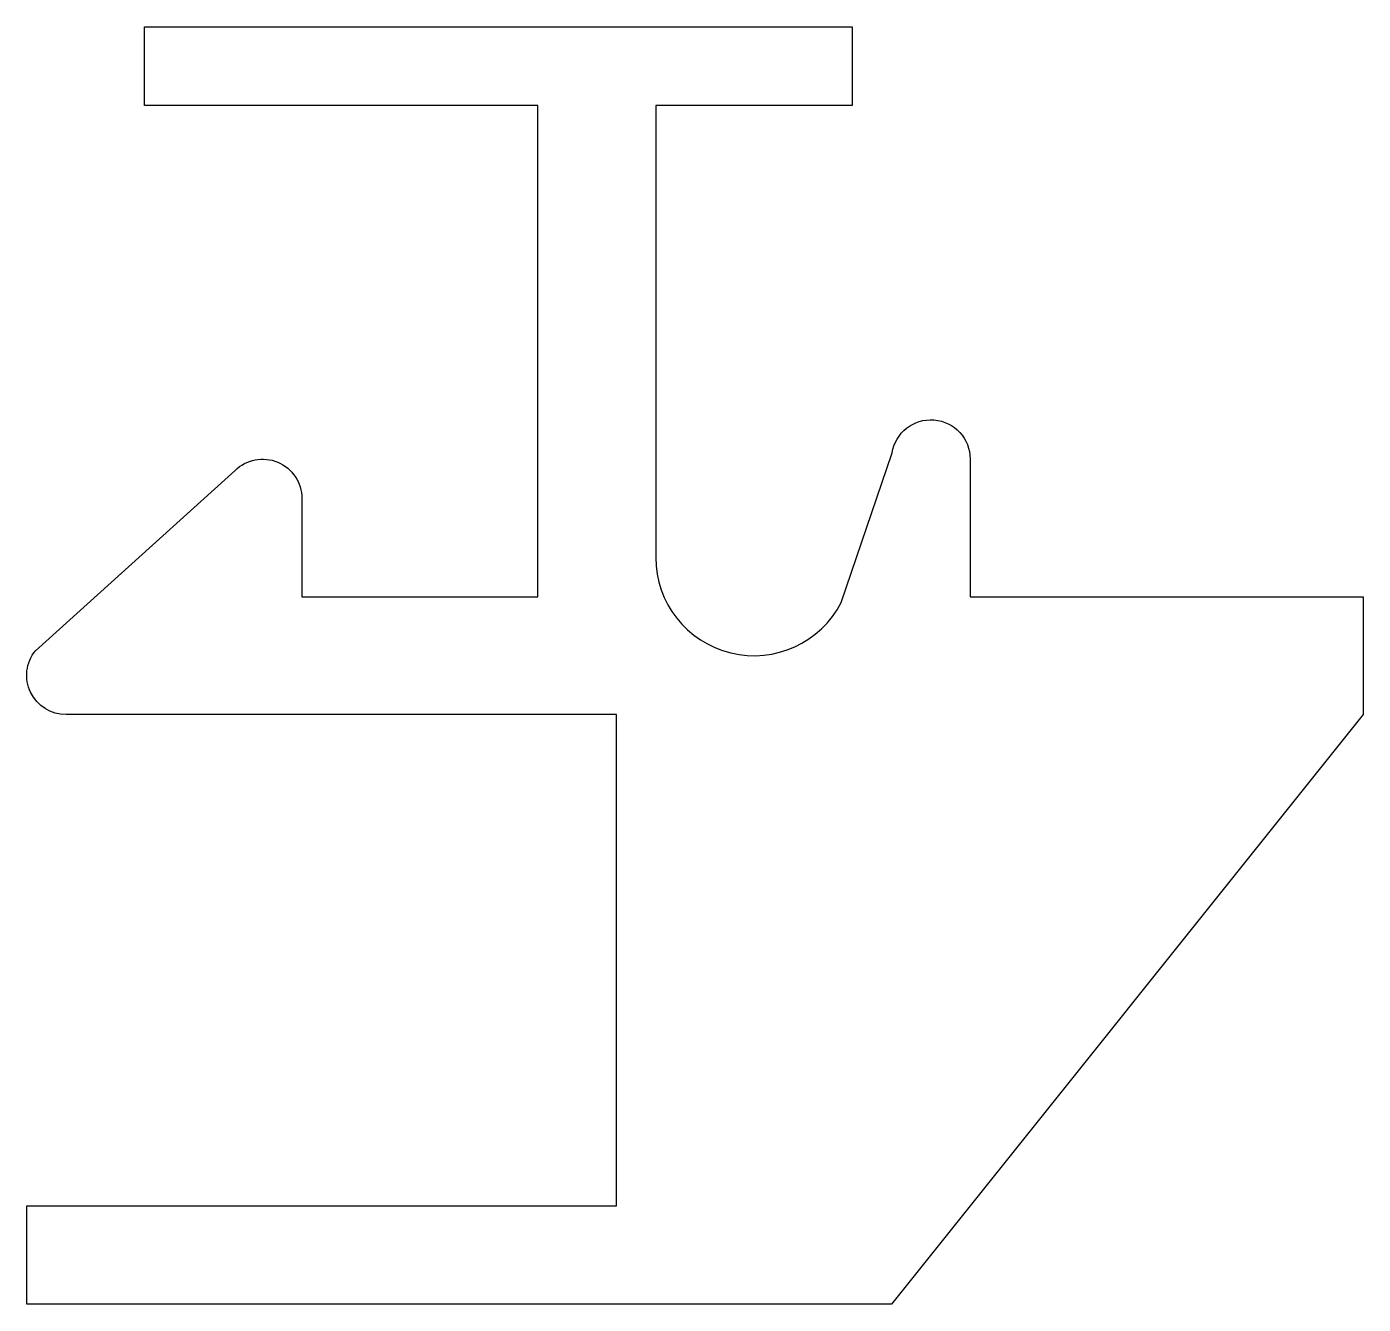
# Model space of a CAD drawing. Extents: x 242.9 to 276.9, y 235.8 to 268.3.
import ezdxf

# ---------------------------------------------------------------- set-up
doc = ezdxf.new("R2010")
doc.units = 0
doc.layers.add('ANA', color=220, linetype='CONTINUOUS')

msp = doc.modelspace()

# ---------------------------------------------------------------- linework, layer by layer
at = {"layer": 'ANA', "color": 220}
msp.add_lwpolyline([(264.953, 257.499, -0.924704), (266.94, 257.343), (266.94, 253.843), (276.94, 253.843), (276.94, 250.843), (264.94, 235.843), (242.94, 235.843), (242.94, 238.343), (257.94, 238.343), (257.94, 250.843), (243.94, 250.843, -0.629309), (243.16, 252.469), (248.239, 257.055, -0.665506), (249.94, 256.343), (249.94, 253.843), (255.94, 253.843), (255.94, 266.343), (245.94, 266.343), (245.94, 268.343), (263.94, 268.343), (263.94, 266.343), (258.94, 266.343), (258.94, 254.843, 0.786154), (263.662, 253.696)], format="xyb", close=True, dxfattribs=at)

doc.saveas('drawing.dxf')
